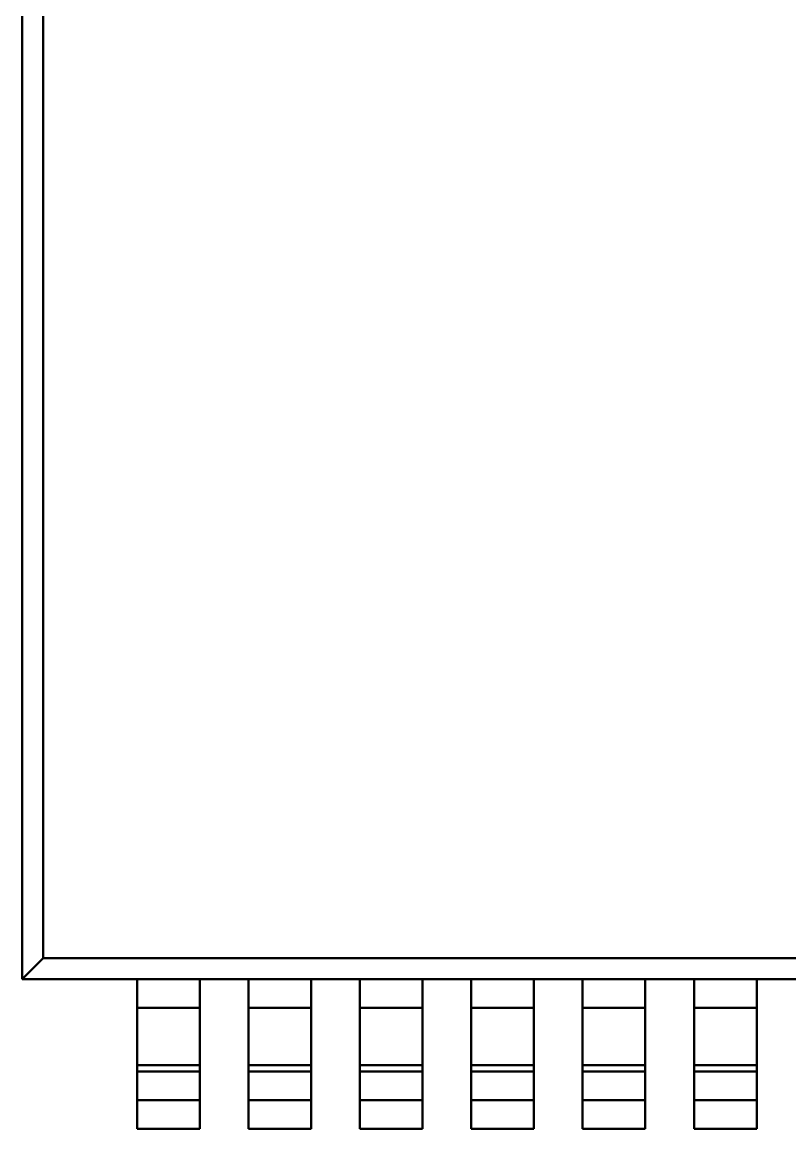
# Paper-space layout 'Layout1' of a CAD drawing. Extents: x -70 to 840, y -1 to 593.
# Drawn here: x 214.36 to 225.38, y 421.46 to 437.36 of the extents above; entities that cross this region are included whole.
import ezdxf

# ---------------------------------------------------------------- set-up
doc = ezdxf.new("R2010")
doc.units = 0
doc.header["$MEASUREMENT"] = 0
doc.layers.add('Основная', color=7, linetype='CONTINUOUS', lineweight=50)

psp = doc.layouts.get("Layout1")

# ---------------------------------------------------------------- linework, layer by layer
at = {"layer": 'Основная'}
for p, q in [((214.356, 423.615), (214.356, 443.815)), ((214.356, 423.615), (214.356, 443.815)), ((214.66, 423.919), (214.66, 443.511)), ((214.66, 423.919), (214.66, 443.511)), ((214.356, 423.615), (214.66, 423.919)), ((214.356, 423.615), (214.66, 423.919)), ((214.66, 423.919), (234.252, 423.919)), ((214.66, 423.919), (234.252, 423.919)), ((214.356, 423.615), (216.006, 423.615)), ((214.356, 423.615), (234.556, 423.615)), ((214.356, 423.615), (216.006, 423.615)), ((214.356, 423.615), (234.556, 423.615)), ((216.006, 423.615), (216.006, 421.465)), ((216.006, 423.615), (216.006, 423.203)), ((216.006, 423.615), (216.006, 421.465)), ((216.006, 423.615), (216.006, 423.203)), ((216.906, 423.615), (217.606, 423.615)), ((216.906, 421.465), (216.906, 423.615)), ((216.906, 423.615), (216.906, 423.203)), ((216.906, 423.615), (217.606, 423.615)), ((216.906, 421.465), (216.906, 423.615)), ((216.906, 423.615), (216.906, 423.203)), ((217.606, 423.615), (217.606, 421.465)), ((217.606, 423.615), (217.606, 423.203)), ((217.606, 423.615), (217.606, 421.465)), ((217.606, 423.615), (217.606, 423.203)), ((218.506, 421.465), (218.506, 423.615)), ((218.506, 423.615), (219.206, 423.615)), ((218.506, 423.615), (218.506, 423.203)), ((218.506, 421.465), (218.506, 423.615)), ((218.506, 423.615), (219.206, 423.615)), ((218.506, 423.615), (218.506, 423.203)), ((219.206, 423.615), (219.206, 421.465)), ((219.206, 423.615), (219.206, 423.203)), ((219.206, 423.615), (219.206, 421.465)), ((219.206, 423.615), (219.206, 423.203)), ((220.106, 421.465), (220.106, 423.615)), ((220.106, 423.615), (220.806, 423.615)), ((220.106, 423.615), (220.106, 423.203)), ((220.106, 421.465), (220.106, 423.615)), ((220.106, 423.615), (220.806, 423.615)), ((220.106, 423.615), (220.106, 423.203)), ((220.806, 423.615), (220.806, 421.465)), ((220.806, 423.615), (220.806, 423.203)), ((220.806, 423.615), (220.806, 421.465)), ((220.806, 423.615), (220.806, 423.203)), ((221.706, 421.465), (221.706, 423.615)), ((221.706, 423.615), (222.406, 423.615)), ((221.706, 423.615), (221.706, 423.203)), ((221.706, 421.465), (221.706, 423.615)), ((221.706, 423.615), (222.406, 423.615)), ((221.706, 423.615), (221.706, 423.203)), ((222.406, 423.615), (222.406, 421.465)), ((222.406, 423.615), (222.406, 423.203)), ((222.406, 423.615), (222.406, 421.465)), ((222.406, 423.615), (222.406, 423.203)), ((223.306, 421.465), (223.306, 423.615)), ((223.306, 423.615), (224.006, 423.615)), ((223.306, 423.203), (223.306, 423.615)), ((223.306, 421.465), (223.306, 423.615)), ((223.306, 423.615), (224.006, 423.615)), ((223.306, 423.203), (223.306, 423.615)), ((224.006, 423.615), (224.006, 421.465)), ((224.006, 423.203), (224.006, 423.615)), ((224.006, 423.615), (224.006, 421.465)), ((224.006, 423.203), (224.006, 423.615)), ((224.906, 421.465), (224.906, 423.615)), ((224.906, 423.615), (225.606, 423.615)), ((224.906, 423.203), (224.906, 423.615)), ((224.906, 421.465), (224.906, 423.615)), ((224.906, 423.615), (225.606, 423.615)), ((224.906, 423.203), (224.906, 423.615)), ((216.006, 423.203), (216.006, 422.983)), ((216.006, 423.203), (216.906, 423.203)), ((216.006, 423.203), (216.006, 422.983)), ((216.006, 423.203), (216.906, 423.203)), ((216.906, 423.203), (216.906, 422.983)), ((216.906, 423.203), (216.906, 422.983)), ((217.606, 423.203), (217.606, 422.983)), ((217.606, 423.203), (218.506, 423.203)), ((217.606, 423.203), (217.606, 422.983)), ((217.606, 423.203), (218.506, 423.203)), ((218.506, 423.203), (218.506, 422.983)), ((218.506, 423.203), (218.506, 422.983)), ((219.206, 423.203), (219.206, 422.983)), ((219.206, 423.203), (220.106, 423.203)), ((219.206, 423.203), (219.206, 422.983)), ((219.206, 423.203), (220.106, 423.203)), ((220.106, 423.203), (220.106, 422.983)), ((220.106, 423.203), (220.106, 422.983)), ((220.806, 423.203), (220.806, 422.983)), ((220.806, 423.203), (221.706, 423.203)), ((220.806, 423.203), (220.806, 422.983)), ((220.806, 423.203), (221.706, 423.203)), ((221.706, 423.203), (221.706, 422.983)), ((221.706, 423.203), (221.706, 422.983)), ((222.406, 423.203), (222.406, 422.983)), ((222.406, 423.203), (223.306, 423.203)), ((222.406, 423.203), (222.406, 422.983)), ((222.406, 423.203), (223.306, 423.203)), ((223.306, 423.203), (223.306, 422.983)), ((223.306, 423.203), (223.306, 422.983)), ((224.006, 422.983), (224.006, 423.203)), ((224.006, 423.203), (224.906, 423.203)), ((224.006, 422.983), (224.006, 423.203)), ((224.006, 423.203), (224.906, 423.203)), ((224.906, 422.983), (224.906, 423.203)), ((224.906, 422.983), (224.906, 423.203)), ((216.006, 422.777), (216.006, 422.983)), ((216.006, 422.777), (216.006, 422.983)), ((216.906, 422.983), (216.906, 422.777)), ((216.906, 422.983), (216.906, 422.777)), ((217.606, 422.983), (217.606, 422.777)), ((217.606, 422.983), (217.606, 422.777)), ((218.506, 422.983), (218.506, 422.777)), ((218.506, 422.983), (218.506, 422.777)), ((219.206, 422.983), (219.206, 422.777)), ((219.206, 422.983), (219.206, 422.777)), ((220.106, 422.983), (220.106, 422.777)), ((220.106, 422.983), (220.106, 422.777)), ((220.806, 422.983), (220.806, 422.777)), ((220.806, 422.983), (220.806, 422.777)), ((221.706, 422.983), (221.706, 422.777)), ((221.706, 422.983), (221.706, 422.777)), ((222.406, 422.983), (222.406, 422.777)), ((222.406, 422.983), (222.406, 422.777)), ((223.306, 422.983), (223.306, 422.777)), ((223.306, 422.983), (223.306, 422.777)), ((224.006, 422.777), (224.006, 422.983)), ((224.006, 422.777), (224.006, 422.983)), ((224.906, 422.777), (224.906, 422.983)), ((224.906, 422.777), (224.906, 422.983)), ((216.006, 422.777), (216.006, 422.599)), ((216.006, 422.777), (216.006, 422.599)), ((216.906, 422.777), (216.906, 422.599)), ((216.906, 422.777), (216.906, 422.599)), ((217.606, 422.777), (217.606, 422.599)), ((217.606, 422.777), (217.606, 422.599)), ((218.506, 422.777), (218.506, 422.599)), ((218.506, 422.777), (218.506, 422.599)), ((219.206, 422.777), (219.206, 422.599)), ((219.206, 422.777), (219.206, 422.599)), ((220.106, 422.777), (220.106, 422.599)), ((220.106, 422.777), (220.106, 422.599)), ((220.806, 422.777), (220.806, 422.599)), ((220.806, 422.777), (220.806, 422.599)), ((221.706, 422.777), (221.706, 422.599)), ((221.706, 422.777), (221.706, 422.599)), ((222.406, 422.777), (222.406, 422.599)), ((222.406, 422.777), (222.406, 422.599)), ((223.306, 422.777), (223.306, 422.599)), ((223.306, 422.777), (223.306, 422.599)), ((224.006, 422.599), (224.006, 422.777)), ((224.006, 422.599), (224.006, 422.777)), ((224.906, 422.599), (224.906, 422.777)), ((224.906, 422.599), (224.906, 422.777)), ((216.006, 422.599), (216.006, 422.465)), ((216.006, 422.599), (216.006, 422.465)), ((216.006, 422.465), (216.006, 422.379)), ((216.006, 422.465), (216.006, 422.379)), ((216.906, 422.599), (216.906, 422.465)), ((216.906, 422.599), (216.906, 422.465)), ((216.906, 422.465), (216.906, 422.379)), ((216.906, 422.465), (216.906, 422.379)), ((217.606, 422.599), (217.606, 422.465)), ((217.606, 422.599), (217.606, 422.465)), ((217.606, 422.465), (217.606, 422.379)), ((217.606, 422.465), (217.606, 422.379)), ((218.506, 422.599), (218.506, 422.465)), ((218.506, 422.599), (218.506, 422.465)), ((218.506, 422.465), (218.506, 422.379)), ((218.506, 422.465), (218.506, 422.379)), ((219.206, 422.599), (219.206, 422.465)), ((219.206, 422.599), (219.206, 422.465)), ((219.206, 422.465), (219.206, 422.379)), ((219.206, 422.465), (219.206, 422.379)), ((220.106, 422.599), (220.106, 422.465)), ((220.106, 422.599), (220.106, 422.465)), ((220.106, 422.465), (220.106, 422.379)), ((220.106, 422.465), (220.106, 422.379)), ((220.806, 422.599), (220.806, 422.465)), ((220.806, 422.599), (220.806, 422.465)), ((220.806, 422.465), (220.806, 422.379)), ((220.806, 422.465), (220.806, 422.379)), ((221.706, 422.599), (221.706, 422.465)), ((221.706, 422.599), (221.706, 422.465)), ((221.706, 422.465), (221.706, 422.379)), ((221.706, 422.465), (221.706, 422.379)), ((222.406, 422.599), (222.406, 422.465)), ((222.406, 422.599), (222.406, 422.465)), ((222.406, 422.465), (222.406, 422.379)), ((222.406, 422.465), (222.406, 422.379)), ((223.306, 422.599), (223.306, 422.465)), ((223.306, 422.599), (223.306, 422.465)), ((223.306, 422.379), (223.306, 422.465)), ((223.306, 422.379), (223.306, 422.465)), ((224.006, 422.465), (224.006, 422.599)), ((224.006, 422.465), (224.006, 422.599)), ((224.006, 422.465), (224.006, 422.379)), ((224.006, 422.465), (224.006, 422.379)), ((224.906, 422.465), (224.906, 422.599)), ((224.906, 422.465), (224.906, 422.599)), ((224.906, 422.465), (224.906, 422.379)), ((224.906, 422.465), (224.906, 422.379)), ((216.006, 422.379), (216.006, 422.289)), ((216.006, 422.379), (216.906, 422.379)), ((216.006, 422.379), (216.006, 422.289)), ((216.006, 422.379), (216.906, 422.379)), ((216.906, 422.379), (216.906, 422.289)), ((216.906, 422.379), (216.906, 422.289)), ((217.606, 422.379), (217.606, 422.289)), ((217.606, 422.379), (218.506, 422.379)), ((217.606, 422.379), (217.606, 422.289)), ((217.606, 422.379), (218.506, 422.379)), ((218.506, 422.379), (218.506, 422.289)), ((218.506, 422.379), (218.506, 422.289)), ((219.206, 422.379), (219.206, 422.289)), ((219.206, 422.379), (220.106, 422.379)), ((219.206, 422.379), (219.206, 422.289)), ((219.206, 422.379), (220.106, 422.379)), ((220.106, 422.379), (220.106, 422.289)), ((220.106, 422.379), (220.106, 422.289)), ((220.806, 422.379), (220.806, 422.289)), ((220.806, 422.379), (221.706, 422.379)), ((220.806, 422.379), (220.806, 422.289)), ((220.806, 422.379), (221.706, 422.379)), ((221.706, 422.379), (221.706, 422.289)), ((221.706, 422.379), (221.706, 422.289)), ((222.406, 422.379), (222.406, 422.289)), ((222.406, 422.379), (223.306, 422.379)), ((222.406, 422.379), (222.406, 422.289)), ((222.406, 422.379), (223.306, 422.379)), ((223.306, 422.379), (223.306, 422.289)), ((223.306, 422.379), (223.306, 422.289)), ((224.006, 422.379), (224.006, 422.289)), ((224.006, 422.379), (224.906, 422.379)), ((224.006, 422.379), (224.006, 422.289)), ((224.006, 422.379), (224.906, 422.379)), ((224.906, 422.379), (224.906, 422.289)), ((224.906, 422.379), (224.906, 422.289)), ((216.006, 422.289), (216.006, 422.247)), ((216.006, 422.289), (216.906, 422.289)), ((216.006, 422.289), (216.006, 422.247)), ((216.006, 422.289), (216.906, 422.289)), ((216.006, 422.247), (216.006, 422.179)), ((216.006, 422.247), (216.006, 422.179)), ((216.006, 422.179), (216.006, 422.091)), ((216.006, 422.179), (216.006, 422.091)), ((216.906, 422.289), (216.906, 422.247)), ((216.906, 422.289), (216.906, 422.247)), ((216.906, 422.247), (216.906, 422.179)), ((216.906, 422.247), (216.906, 422.179)), ((216.906, 422.179), (216.906, 422.091)), ((216.906, 422.179), (216.906, 422.091)), ((217.606, 422.289), (217.606, 422.247)), ((217.606, 422.289), (218.506, 422.289)), ((217.606, 422.289), (217.606, 422.247)), ((217.606, 422.289), (218.506, 422.289)), ((217.606, 422.247), (217.606, 422.179)), ((217.606, 422.247), (217.606, 422.179)), ((217.606, 422.179), (217.606, 422.091)), ((217.606, 422.179), (217.606, 422.091)), ((218.506, 422.289), (218.506, 422.247)), ((218.506, 422.289), (218.506, 422.247)), ((218.506, 422.247), (218.506, 422.179)), ((218.506, 422.247), (218.506, 422.179)), ((218.506, 422.179), (218.506, 422.091)), ((218.506, 422.179), (218.506, 422.091)), ((219.206, 422.289), (219.206, 422.247)), ((219.206, 422.289), (220.106, 422.289)), ((219.206, 422.289), (219.206, 422.247)), ((219.206, 422.289), (220.106, 422.289)), ((219.206, 422.247), (219.206, 422.179)), ((219.206, 422.247), (219.206, 422.179)), ((219.206, 422.179), (219.206, 422.091)), ((219.206, 422.179), (219.206, 422.091)), ((220.106, 422.289), (220.106, 422.247)), ((220.106, 422.289), (220.106, 422.247)), ((220.106, 422.247), (220.106, 422.179)), ((220.106, 422.247), (220.106, 422.179)), ((220.106, 422.179), (220.106, 422.091)), ((220.106, 422.179), (220.106, 422.091)), ((220.806, 422.289), (220.806, 422.247)), ((220.806, 422.289), (221.706, 422.289)), ((220.806, 422.289), (220.806, 422.247)), ((220.806, 422.289), (221.706, 422.289)), ((220.806, 422.247), (220.806, 422.179)), ((220.806, 422.247), (220.806, 422.179)), ((220.806, 422.179), (220.806, 422.091)), ((220.806, 422.179), (220.806, 422.091)), ((221.706, 422.289), (221.706, 422.247)), ((221.706, 422.289), (221.706, 422.247)), ((221.706, 422.247), (221.706, 422.179)), ((221.706, 422.247), (221.706, 422.179)), ((221.706, 422.179), (221.706, 422.091)), ((221.706, 422.179), (221.706, 422.091)), ((222.406, 422.289), (222.406, 422.247)), ((222.406, 422.289), (223.306, 422.289)), ((222.406, 422.289), (222.406, 422.247)), ((222.406, 422.289), (223.306, 422.289)), ((222.406, 422.247), (222.406, 422.179)), ((222.406, 422.247), (222.406, 422.179)), ((222.406, 422.179), (222.406, 422.091)), ((222.406, 422.179), (222.406, 422.091)), ((223.306, 422.289), (223.306, 422.247)), ((223.306, 422.289), (223.306, 422.247)), ((223.306, 422.247), (223.306, 422.179)), ((223.306, 422.247), (223.306, 422.179)), ((223.306, 422.179), (223.306, 422.091)), ((223.306, 422.179), (223.306, 422.091)), ((224.006, 422.247), (224.006, 422.289)), ((224.006, 422.289), (224.906, 422.289)), ((224.006, 422.247), (224.006, 422.289)), ((224.006, 422.289), (224.906, 422.289)), ((224.006, 422.247), (224.006, 422.179)), ((224.006, 422.247), (224.006, 422.179)), ((224.006, 422.179), (224.006, 422.091)), ((224.006, 422.179), (224.006, 422.091)), ((224.906, 422.247), (224.906, 422.289)), ((224.906, 422.247), (224.906, 422.289)), ((224.906, 422.247), (224.906, 422.179)), ((224.906, 422.247), (224.906, 422.179)), ((224.906, 422.179), (224.906, 422.091)), ((224.906, 422.179), (224.906, 422.091)), ((216.006, 422.091), (216.006, 421.987)), ((216.006, 422.091), (216.006, 421.987)), ((216.006, 421.987), (216.006, 421.877)), ((216.006, 421.987), (216.006, 421.877)), ((216.906, 422.091), (216.906, 421.987)), ((216.906, 422.091), (216.906, 421.987)), ((216.906, 421.987), (216.906, 421.877)), ((216.906, 421.987), (216.906, 421.877)), ((217.606, 422.091), (217.606, 421.987)), ((217.606, 422.091), (217.606, 421.987)), ((217.606, 421.987), (217.606, 421.877)), ((217.606, 421.987), (217.606, 421.877)), ((218.506, 422.091), (218.506, 421.987)), ((218.506, 422.091), (218.506, 421.987)), ((218.506, 421.987), (218.506, 421.877)), ((218.506, 421.987), (218.506, 421.877)), ((219.206, 422.091), (219.206, 421.987)), ((219.206, 422.091), (219.206, 421.987)), ((219.206, 421.987), (219.206, 421.877)), ((219.206, 421.987), (219.206, 421.877)), ((220.106, 422.091), (220.106, 421.987)), ((220.106, 422.091), (220.106, 421.987)), ((220.106, 421.987), (220.106, 421.877)), ((220.106, 421.987), (220.106, 421.877)), ((220.806, 422.091), (220.806, 421.987)), ((220.806, 422.091), (220.806, 421.987)), ((220.806, 421.877), (220.806, 421.987)), ((220.806, 421.877), (220.806, 421.987)), ((221.706, 422.091), (221.706, 421.987)), ((221.706, 422.091), (221.706, 421.987)), ((221.706, 421.877), (221.706, 421.987)), ((221.706, 421.877), (221.706, 421.987)), ((222.406, 422.091), (222.406, 421.987)), ((222.406, 422.091), (222.406, 421.987)), ((222.406, 421.877), (222.406, 421.987)), ((222.406, 421.877), (222.406, 421.987)), ((223.306, 422.091), (223.306, 421.987)), ((223.306, 422.091), (223.306, 421.987)), ((223.306, 421.987), (223.306, 421.877)), ((223.306, 421.987), (223.306, 421.877)), ((224.006, 421.987), (224.006, 422.091)), ((224.006, 421.987), (224.006, 422.091)), ((224.006, 421.987), (224.006, 421.877)), ((224.006, 421.987), (224.006, 421.877)), ((224.906, 421.987), (224.906, 422.091)), ((224.906, 421.987), (224.906, 422.091)), ((224.906, 421.987), (224.906, 421.877)), ((224.906, 421.987), (224.906, 421.877)), ((216.006, 421.877), (216.006, 421.465)), ((216.006, 421.877), (216.906, 421.877)), ((216.006, 421.877), (216.006, 421.465)), ((216.006, 421.877), (216.906, 421.877)), ((216.906, 421.877), (216.906, 421.465)), ((216.906, 421.877), (216.906, 421.465)), ((217.606, 421.877), (217.606, 421.465)), ((217.606, 421.877), (218.506, 421.877)), ((217.606, 421.877), (217.606, 421.465)), ((217.606, 421.877), (218.506, 421.877)), ((218.506, 421.877), (218.506, 421.465)), ((218.506, 421.877), (218.506, 421.465)), ((219.206, 421.877), (219.206, 421.465)), ((219.206, 421.877), (220.106, 421.877)), ((219.206, 421.877), (219.206, 421.465)), ((219.206, 421.877), (220.106, 421.877)), ((220.106, 421.877), (220.106, 421.465)), ((220.106, 421.877), (220.106, 421.465)), ((220.806, 421.877), (220.806, 421.465)), ((220.806, 421.877), (221.706, 421.877)), ((220.806, 421.877), (220.806, 421.465)), ((220.806, 421.877), (221.706, 421.877)), ((221.706, 421.877), (221.706, 421.465)), ((221.706, 421.877), (221.706, 421.465)), ((222.406, 421.877), (222.406, 421.465)), ((222.406, 421.877), (223.306, 421.877)), ((222.406, 421.877), (222.406, 421.465)), ((222.406, 421.877), (223.306, 421.877)), ((223.306, 421.465), (223.306, 421.877)), ((223.306, 421.465), (223.306, 421.877)), ((224.006, 421.465), (224.006, 421.877)), ((224.006, 421.877), (224.906, 421.877)), ((224.006, 421.465), (224.006, 421.877)), ((224.006, 421.877), (224.906, 421.877)), ((224.906, 421.465), (224.906, 421.877)), ((224.906, 421.465), (224.906, 421.877)), ((216.006, 421.465), (216.906, 421.465)), ((216.006, 421.465), (216.906, 421.465)), ((216.006, 421.465), (216.906, 421.465)), ((216.006, 421.465), (216.906, 421.465)), ((217.606, 421.465), (218.506, 421.465)), ((217.606, 421.465), (218.506, 421.465)), ((217.606, 421.465), (218.506, 421.465)), ((217.606, 421.465), (218.506, 421.465)), ((219.206, 421.465), (220.106, 421.465)), ((219.206, 421.465), (220.106, 421.465)), ((219.206, 421.465), (220.106, 421.465)), ((219.206, 421.465), (220.106, 421.465)), ((220.806, 421.465), (221.706, 421.465)), ((220.806, 421.465), (221.706, 421.465)), ((220.806, 421.465), (221.706, 421.465)), ((220.806, 421.465), (221.706, 421.465)), ((222.406, 421.465), (223.306, 421.465)), ((222.406, 421.465), (223.306, 421.465)), ((222.406, 421.465), (223.306, 421.465)), ((222.406, 421.465), (223.306, 421.465)), ((224.006, 421.465), (224.906, 421.465)), ((224.006, 421.465), (224.906, 421.465)), ((224.006, 421.465), (224.906, 421.465)), ((224.006, 421.465), (224.906, 421.465))]:
    psp.add_line(p, q, dxfattribs=at)

doc.saveas('drawing.dxf')
